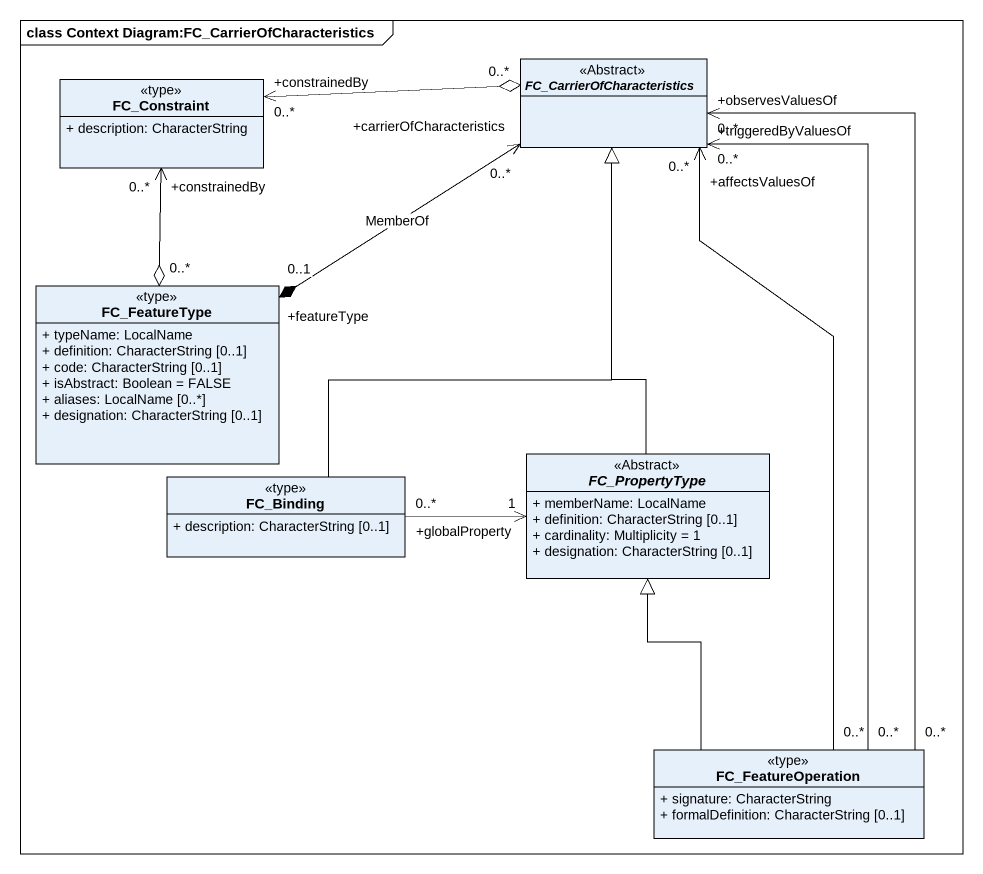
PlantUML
@startuml
mainframe class Context Diagram:FC_CarrierOfCharacteristics
hide circle
hide empty members
skinparam classAttributeIconSize 0
class FC_Constraint <<type>> {
  + description: CharacterString
}
abstract class FC_CarrierOfCharacteristics <<Abstract>>
class FC_FeatureType <<type>> {
  + typeName: LocalName
  + definition: CharacterString [0..1]
  + code: CharacterString [0..1]
  + isAbstract: Boolean = FALSE
  + aliases: LocalName [0..*]
  + designation: CharacterString [0..1]
}
class FC_Binding <<type>> {
  + description: CharacterString [0..1]
}
abstract class FC_PropertyType <<Abstract>> {
  + memberName: LocalName
  + definition: CharacterString [0..1]
  + cardinality: Multiplicity = 1
  + designation: CharacterString [0..1]
}
class FC_FeatureOperation <<type>> {
  + signature: CharacterString
  + formalDefinition: CharacterString [0..1]
}
FC_Constraint "+constrainedBy\n0..*" <-right-o "0..*" FC_CarrierOfCharacteristics
FC_FeatureType "0..*" o-up-> "+constrainedBy\n0..*" FC_Constraint
FC_FeatureType "+featureType\n0..1" *-right-> "+carrierOfCharacteristics\n0..*" FC_CarrierOfCharacteristics : MemberOf
FC_Binding -up-|> FC_CarrierOfCharacteristics
FC_Binding "0..*" -right-> "+globalProperty\n1" FC_PropertyType
FC_PropertyType -up-|> FC_CarrierOfCharacteristics
FC_FeatureOperation "0..*" -up-> "+triggeredByValuesOf\n0..*" FC_CarrierOfCharacteristics
FC_FeatureOperation "0..*" -up-> "+affectsValuesOf\n0..*" FC_CarrierOfCharacteristics
FC_FeatureOperation "0..*" -up-> "+observesValuesOf\n0..*" FC_CarrierOfCharacteristics
FC_FeatureOperation -up-|> FC_PropertyType
@enduml
